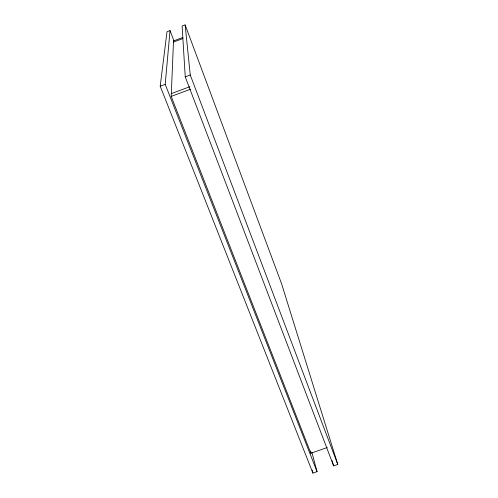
<?xml version="1.0" encoding="UTF-8"?>
<svg xmlns="http://www.w3.org/2000/svg" width="498" height="498" viewBox="0 0 498 498"><rect width="100%" height="100%" fill="white"/><g stroke="black" fill="none" stroke-linecap="round" stroke-linejoin="round"><path stroke-width="0.75" d="M327.286 447.534L310.87 453.248L171.194 96.394L173.516 40.948L182.834 37.45M317.045 471.662L165.212 84.33L170.03 30.583L167.011 31.716L160.207 86.198L312.906 473.1L317.045 471.662L311.829 452.14M185.144 24.9L182.119 26.039L185.244 76.86L333.641 465.91L337.793 464.466L281.544 283.648L185.144 24.9L190.261 74.993L337.793 464.466M173.466 42.069L182.897 38.527M160.207 86.198L165.212 84.33M185.244 76.86L190.261 74.993M171.312 93.618L189.75 86.752M171.194 96.394L190.715 89.136M170.03 30.583L173.902 40.755M332.066 460.706L333.641 465.91M310.298 451.082L310.87 453.248M312.128 470.087L312.906 473.1"/></g></svg>
